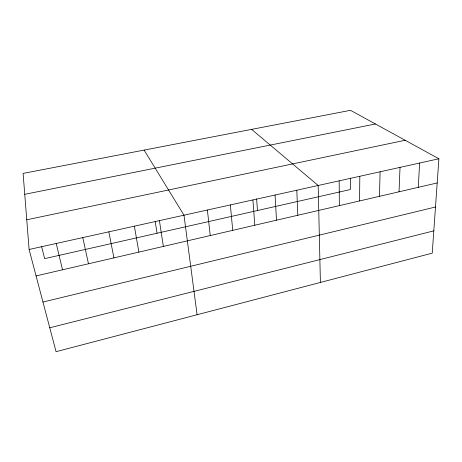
<?xml version="1.0" encoding="UTF-8"?>
<svg xmlns="http://www.w3.org/2000/svg" width="462" height="462" viewBox="0 0 462 462"><rect width="100%" height="100%" fill="white"/><g stroke="black" fill="none" stroke-linecap="round" stroke-linejoin="round"><path stroke-width="0.69" d="M350.352 178.107L350.329 189.541L44.647 258.645L41.592 246.569M359.575 200.941L359.817 176.27M379.469 196.333L380.093 171.783M399.029 191.799L400.028 167.371M418.272 187.341L419.629 163.034M438.9 158.766L432.236 253.147L56.058 351.68L29.1 249.48L23.1 173.412L350.514 110.32L438.9 158.766L29.1 249.48M49.752 327.777L433.812 230.856M42.966 302.044L435.493 207.005M36.076 275.924L437.191 182.952M26.761 219.785L405.145 140.263M24.752 194.311L375.433 123.983M251.617 129.377L318.179 185.487L320.403 282.438M144.109 150.092L183.986 215.194L197.089 314.738M56.214 243.474L62.532 269.791M82.79 237.595L88.473 263.779M108.836 231.826L113.912 257.883M134.378 226.178L138.866 252.102M155.186 221.286L157.045 233.235M159.419 220.628L163.346 246.425M207.38 210.014L210.25 235.551M230.353 204.932L232.727 230.342M252.905 199.936L254.805 225.225M256.624 198.845L257.473 210.533M275.052 195.033L276.495 220.201M296.812 190.217L297.811 215.257M339.177 180.838L339.339 205.636"/></g></svg>
